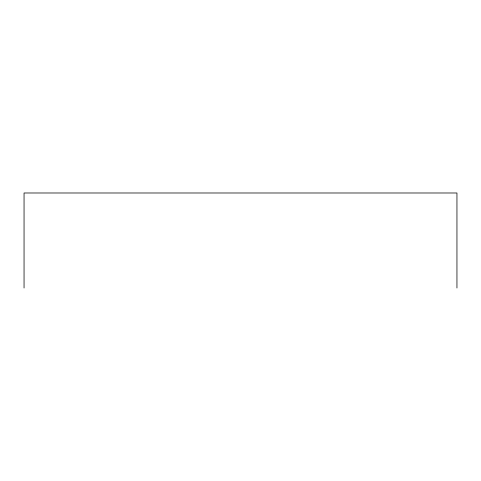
<?xml version="1.0" encoding="UTF-8"?>
<svg xmlns="http://www.w3.org/2000/svg" width="481" height="481" viewBox="0 0 481 481"><rect width="100%" height="100%" fill="white"/><g stroke="black" fill="none" stroke-linecap="round" stroke-linejoin="round"><path stroke-width="0.72" d="M456.95 288.011L456.95 192.989L24.05 192.989L24.05 288.011"/></g></svg>
